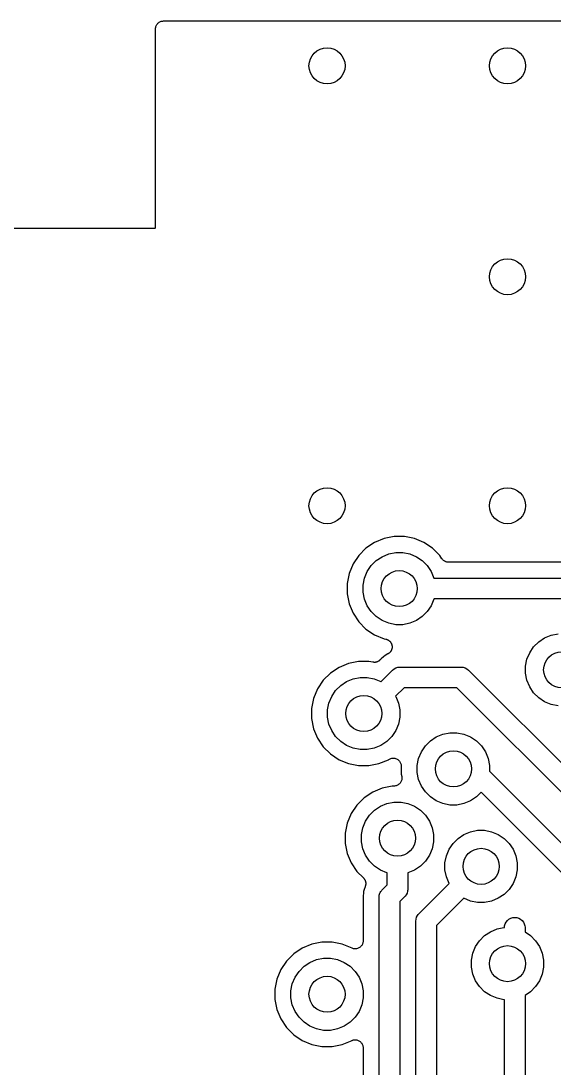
# Model space of a CAD drawing. Extents: x 1.98 to 5.9, y -3.93 to -1.98.
# Drawn here: x 2.209 to 2.4415, y -2.4338 to -1.9765 of the extents above; entities that cross this region are included whole.
import ezdxf

# ---------------------------------------------------------------- set-up
doc = ezdxf.new("R2010")
doc.units = 0
doc.header["$MEASUREMENT"] = 0
doc.layers.add('BLACK', color=7, linetype='CONTINUOUS')

msp = doc.modelspace()

# ---------------------------------------------------------------- linework, layer by layer
at = {"layer": 'BLACK', "linetype": 'CONTINUOUS'}
for p, q in [((2.26772, -1.97994), (2.26775, -1.97961)), ((2.26772, -1.97996), (2.26772, -1.97994)), ((2.26772, -1.97999), (2.26772, -1.97996)), ((2.26772, -1.97996), (2.26772, -1.97996)), ((2.26772, -1.97996), (2.26772, -1.97996)), ((2.26772, -2.06676), (2.26772, -1.97999)), ((2.26775, -1.97961), (2.26779, -1.97928)), ((2.26779, -1.97926), (2.26789, -1.97895)), ((2.26779, -1.97927), (2.26779, -1.97926)), ((2.26779, -1.97928), (2.26779, -1.97927)), ((2.26789, -1.97895), (2.26799, -1.97863)), ((2.26799, -1.97863), (2.268, -1.97862)), ((2.268, -1.97861), (2.26816, -1.97832)), ((2.268, -1.97862), (2.268, -1.97861)), ((2.26816, -1.97832), (2.26831, -1.97803)), ((2.26831, -1.97803), (2.26832, -1.97802)), ((2.26832, -1.97802), (2.26833, -1.97801)), ((2.26833, -1.97801), (2.26854, -1.97776)), ((2.26854, -1.97776), (2.26875, -1.9775)), ((2.26875, -1.9775), (2.26876, -1.9775)), ((2.26876, -1.9775), (2.26877, -1.97749)), ((2.26877, -1.97749), (2.26902, -1.97728)), ((2.26902, -1.97728), (2.26928, -1.97707)), ((2.26928, -1.97707), (2.26929, -1.97707)), ((2.26929, -1.97707), (2.2693, -1.97706)), ((2.2693, -1.97706), (2.26959, -1.97691)), ((2.26959, -1.97691), (2.26988, -1.97675)), ((2.26988, -1.97675), (2.26989, -1.97675)), ((2.26989, -1.97675), (2.26991, -1.97674)), ((2.26991, -1.97674), (2.27022, -1.97665)), ((2.27022, -1.97665), (2.27054, -1.97655)), ((2.27054, -1.97655), (2.27055, -1.97655)), ((2.27055, -1.97655), (2.27056, -1.97655)), ((2.27056, -1.97655), (2.27089, -1.97652)), ((2.27089, -1.97652), (2.27122, -1.97649)), ((2.27122, -1.97649), (5.89403, -1.97649)), ((1.97999, -2.06693), (2.26754, -2.06693)), ((2.26754, -2.06693), (2.2677, -2.06691)), ((2.2677, -2.06691), (2.26772, -2.06676)), ((2.36738, -2.20254), (2.36324, -2.20425)), ((2.37178, -2.20166), (2.36738, -2.20254)), ((2.37626, -2.20166), (2.37178, -2.20166)), ((2.38065, -2.20254), (2.37626, -2.20166)), ((2.38479, -2.20425), (2.38065, -2.20254)), ((2.35951, -2.20674), (2.35635, -2.20991)), ((2.36324, -2.20425), (2.35951, -2.20674)), ((2.36942, -2.20927), (2.37246, -2.20866)), ((2.37246, -2.20866), (2.37557, -2.20866)), ((2.37557, -2.20866), (2.37861, -2.20927)), ((2.38852, -2.20674), (2.38479, -2.20425)), ((2.39169, -2.20991), (2.38852, -2.20674)), ((2.35635, -2.20991), (2.35386, -2.21363)), ((2.36178, -2.21437), (2.36398, -2.21218)), ((2.36398, -2.21218), (2.36656, -2.21045)), ((2.36656, -2.21045), (2.36942, -2.20927)), ((2.37861, -2.20927), (2.38148, -2.21045)), ((2.38148, -2.21045), (2.38405, -2.21218)), ((2.38405, -2.21218), (2.38625, -2.21437)), ((2.39265, -2.21135), (2.39169, -2.20991)), ((2.39286, -2.21161), (2.39265, -2.21135)), ((2.39306, -2.21186), (2.39286, -2.21161)), ((2.39307, -2.21187), (2.39306, -2.21186)), ((2.39308, -2.21188), (2.39307, -2.21187)), ((2.39333, -2.21209), (2.39308, -2.21188)), ((2.39358, -2.2123), (2.39333, -2.21209)), ((2.3936, -2.21231), (2.39358, -2.2123)), ((2.39361, -2.21232), (2.3936, -2.21231)), ((2.3939, -2.21247), (2.39361, -2.21232)), ((2.39418, -2.21263), (2.3939, -2.21247)), ((2.3942, -2.21263), (2.39418, -2.21263)), ((2.39421, -2.21264), (2.3942, -2.21263)), ((2.39453, -2.21274), (2.39421, -2.21264)), ((2.39483, -2.21283), (2.39453, -2.21274)), ((2.39485, -2.21283), (2.39483, -2.21283)), ((2.39487, -2.21284), (2.39485, -2.21283)), ((2.39519, -2.21287), (2.39487, -2.21284)), ((2.39551, -2.21291), (2.39519, -2.21287)), ((2.39555, -2.21291), (2.39551, -2.21291)), ((2.39556, -2.21291), (2.39555, -2.21291)), ((2.39555, -2.21291), (2.39555, -2.21291)), ((2.39555, -2.21291), (2.39555, -2.21291)), ((2.77723, -2.21291), (2.39556, -2.21291)), ((2.35214, -2.21777), (2.35127, -2.22217)), ((2.35386, -2.21363), (2.35214, -2.21777)), ((2.35887, -2.21982), (2.36006, -2.21695)), ((2.36006, -2.21695), (2.36178, -2.21437)), ((2.38625, -2.21437), (2.38797, -2.21695)), ((2.38797, -2.21695), (2.38916, -2.21982)), ((2.35127, -2.22217), (2.35127, -2.22665)), ((2.35827, -2.22286), (2.35887, -2.21982)), ((2.38916, -2.21982), (2.38918, -2.21991)), ((2.38918, -2.21991), (2.78158, -2.21991)), ((2.35127, -2.22665), (2.35214, -2.23104)), ((2.35827, -2.22596), (2.35827, -2.22286)), ((2.35887, -2.229), (2.35827, -2.22596)), ((2.35214, -2.23104), (2.35386, -2.23518)), ((2.36006, -2.23187), (2.35887, -2.229)), ((2.38916, -2.229), (2.38797, -2.23187)), ((2.38918, -2.22891), (2.38916, -2.229)), ((2.78322, -2.22891), (2.38918, -2.22891)), ((2.35386, -2.23518), (2.35635, -2.23891)), ((2.36178, -2.23445), (2.36006, -2.23187)), ((2.36398, -2.23664), (2.36178, -2.23445)), ((2.38625, -2.23445), (2.38405, -2.23664)), ((2.38797, -2.23187), (2.38625, -2.23445)), ((2.35635, -2.23891), (2.35951, -2.24208)), ((2.36656, -2.23837), (2.36398, -2.23664)), ((2.36942, -2.23955), (2.36656, -2.23837)), ((2.37246, -2.24016), (2.36942, -2.23955)), ((2.37557, -2.24016), (2.37246, -2.24016)), ((2.37861, -2.23955), (2.37557, -2.24016)), ((2.38148, -2.23837), (2.37861, -2.23955)), ((2.38405, -2.23664), (2.38148, -2.23837)), ((2.35951, -2.24208), (2.36324, -2.24457)), ((2.36324, -2.24457), (2.36738, -2.24628)), ((2.43742, -2.24589), (2.44029, -2.2447)), ((2.44029, -2.2447), (2.44333, -2.24409)), ((2.36738, -2.24628), (2.3681, -2.24643)), ((2.3681, -2.24643), (2.36814, -2.24644)), ((2.36814, -2.24644), (2.3683, -2.24649)), ((2.3683, -2.24649), (2.36846, -2.24652)), ((2.36846, -2.24652), (2.36863, -2.24659)), ((2.36863, -2.24659), (2.36879, -2.24664)), ((2.36879, -2.24664), (2.36894, -2.24672)), ((2.36894, -2.24672), (2.36909, -2.24679)), ((2.36909, -2.24679), (2.36924, -2.24689)), ((2.36924, -2.24689), (2.36939, -2.24697)), ((2.36939, -2.24697), (2.36952, -2.24708)), ((2.36952, -2.24708), (2.36966, -2.24717)), ((2.36966, -2.24717), (2.36978, -2.2473)), ((2.36978, -2.2473), (2.36992, -2.24741)), ((2.36992, -2.24741), (2.37002, -2.24754)), ((2.37002, -2.24754), (2.37014, -2.24766)), ((2.37014, -2.24766), (2.37023, -2.24781)), ((2.37023, -2.24781), (2.37034, -2.24794)), ((2.37034, -2.24794), (2.37042, -2.24809)), ((2.37042, -2.24809), (2.37051, -2.24823)), ((2.37051, -2.24823), (2.37058, -2.24839)), ((2.37058, -2.24839), (2.37066, -2.24855)), ((2.37066, -2.24855), (2.37071, -2.24871)), ((2.37071, -2.24871), (2.37077, -2.24886)), ((2.37077, -2.24886), (2.3708, -2.24904)), ((2.3708, -2.24904), (2.37085, -2.24921)), ((2.37085, -2.24921), (2.37087, -2.24937)), ((2.37087, -2.24937), (2.3709, -2.24953)), ((2.3709, -2.24953), (2.3709, -2.24971)), ((2.3709, -2.24971), (2.37091, -2.24989)), ((2.43093, -2.25238), (2.43265, -2.2498)), ((2.43265, -2.2498), (2.43484, -2.24761)), ((2.43484, -2.24761), (2.43742, -2.24589)), ((2.36714, -2.25418), (2.36609, -2.25503)), ((2.36784, -2.2536), (2.36714, -2.25417)), ((2.36714, -2.25417), (2.36714, -2.25418)), ((2.36906, -2.25295), (2.36784, -2.2536)), ((2.3692, -2.25285), (2.36906, -2.25295)), ((2.36935, -2.25278), (2.3692, -2.25285)), ((2.36948, -2.25266), (2.36935, -2.25278)), ((2.36963, -2.25257), (2.36948, -2.25266)), ((2.36975, -2.25245), (2.36963, -2.25257)), ((2.36988, -2.25234), (2.36975, -2.25245)), ((2.36999, -2.25221), (2.36988, -2.25234)), ((2.37011, -2.25208), (2.36999, -2.25221)), ((2.37021, -2.25195), (2.37011, -2.25208)), ((2.37031, -2.25182), (2.37021, -2.25195)), ((2.3704, -2.25166), (2.37031, -2.25182)), ((2.3705, -2.25152), (2.3704, -2.25166)), ((2.37056, -2.25136), (2.3705, -2.25152)), ((2.37064, -2.25122), (2.37056, -2.25136)), ((2.37069, -2.25105), (2.37064, -2.25122)), ((2.37076, -2.25089), (2.37069, -2.25105)), ((2.37079, -2.25072), (2.37076, -2.25089)), ((2.37084, -2.25057), (2.37079, -2.25072)), ((2.37086, -2.25039), (2.37084, -2.25057)), ((2.37089, -2.25022), (2.37086, -2.25039)), ((2.3709, -2.25005), (2.37089, -2.25022)), ((2.37091, -2.24989), (2.3709, -2.25005)), ((2.42974, -2.25525), (2.43093, -2.25238)), ((2.34774, -2.25879), (2.34401, -2.26128)), ((2.35188, -2.25708), (2.34774, -2.25879)), ((2.35627, -2.25621), (2.35188, -2.25708)), ((2.36076, -2.25621), (2.35627, -2.25621)), ((2.36246, -2.25654), (2.36076, -2.25621)), ((2.36261, -2.25656), (2.36246, -2.25654)), ((2.36277, -2.25659), (2.36261, -2.25656)), ((2.36295, -2.25659), (2.36277, -2.25659)), ((2.36314, -2.25661), (2.36295, -2.25659)), ((2.36329, -2.2566), (2.36314, -2.25661)), ((2.36345, -2.2566), (2.36329, -2.2566)), ((2.36363, -2.25656), (2.36345, -2.2566)), ((2.36382, -2.25655), (2.36363, -2.25656)), ((2.36397, -2.2565), (2.36382, -2.25655)), ((2.36412, -2.25647), (2.36397, -2.2565)), ((2.36429, -2.2564), (2.36412, -2.25647)), ((2.36447, -2.25635), (2.36429, -2.2564)), ((2.36461, -2.25628), (2.36447, -2.25635)), ((2.36475, -2.25622), (2.36461, -2.25628)), ((2.36491, -2.25612), (2.36475, -2.25622)), ((2.36508, -2.25603), (2.36491, -2.25612)), ((2.3652, -2.25593), (2.36508, -2.25603)), ((2.36533, -2.25585), (2.3652, -2.25593)), ((2.36546, -2.25571), (2.36533, -2.25585)), ((2.36561, -2.2556), (2.36546, -2.25571)), ((2.36571, -2.25548), (2.36561, -2.2556)), ((2.36582, -2.25537), (2.36571, -2.25548)), ((2.36585, -2.25533), (2.36582, -2.25537)), ((2.36609, -2.25503), (2.36585, -2.25533)), ((2.37253, -2.25903), (2.37338, -2.25877)), ((2.37338, -2.25877), (2.37404, -2.25871)), ((2.37404, -2.25871), (2.37426, -2.25868)), ((2.37404, -2.25871), (2.37404, -2.25871)), ((2.37426, -2.25868), (2.37448, -2.25871)), ((2.37448, -2.25871), (2.40078, -2.25871)), ((2.40078, -2.25871), (2.401, -2.25868)), ((2.401, -2.25868), (2.40122, -2.25871)), ((2.40122, -2.25871), (2.40122, -2.25871)), ((2.40122, -2.25871), (2.40188, -2.25877)), ((2.40188, -2.25877), (2.40273, -2.25903)), ((2.42913, -2.25829), (2.42974, -2.25525)), ((2.42913, -2.26139), (2.42913, -2.25829)), ((2.34401, -2.26128), (2.34085, -2.26445)), ((2.35392, -2.26381), (2.35696, -2.26321)), ((2.35696, -2.26321), (2.36007, -2.26321)), ((2.36007, -2.26321), (2.36311, -2.26381)), ((2.36605, -2.26505), (2.37092, -2.26018)), ((2.37092, -2.26018), (2.37107, -2.26001)), ((2.37107, -2.26001), (2.37175, -2.25945)), ((2.37175, -2.25945), (2.37253, -2.25903)), ((2.40273, -2.25903), (2.40351, -2.25945)), ((2.40351, -2.25945), (2.4042, -2.26001)), ((2.4042, -2.26001), (2.40434, -2.26018)), ((2.40434, -2.26018), (2.57667, -2.43251)), ((2.42974, -2.26444), (2.42913, -2.26139)), ((2.34085, -2.26445), (2.33836, -2.26818)), ((2.34628, -2.26891), (2.34848, -2.26672)), ((2.34848, -2.26672), (2.35106, -2.265)), ((2.35106, -2.265), (2.35392, -2.26381)), ((2.36311, -2.26381), (2.36597, -2.265)), ((2.36597, -2.265), (2.36605, -2.26505)), ((2.37613, -2.26771), (2.37242, -2.27141)), ((2.39914, -2.26771), (2.37613, -2.26771)), ((2.57146, -2.44003), (2.39914, -2.26771)), ((2.43093, -2.2673), (2.42974, -2.26444)), ((2.43265, -2.26988), (2.43093, -2.2673)), ((2.33664, -2.27232), (2.33577, -2.27671)), ((2.33836, -2.26818), (2.33664, -2.27232)), ((2.34337, -2.27436), (2.34456, -2.27149)), ((2.34456, -2.27149), (2.34628, -2.26891)), ((2.37242, -2.27141), (2.37247, -2.27149)), ((2.37247, -2.27149), (2.37366, -2.27436)), ((2.43484, -2.27207), (2.43265, -2.26988)), ((2.43742, -2.2738), (2.43484, -2.27207)), ((2.33577, -2.27671), (2.33577, -2.28119)), ((2.34277, -2.2774), (2.34337, -2.27436)), ((2.37366, -2.27436), (2.37426, -2.2774)), ((2.44029, -2.27499), (2.43742, -2.2738)), ((2.44333, -2.27559), (2.44029, -2.27499)), ((2.33577, -2.28119), (2.33664, -2.28559)), ((2.34277, -2.2805), (2.34277, -2.2774)), ((2.34337, -2.28355), (2.34277, -2.2805)), ((2.37426, -2.2805), (2.37366, -2.28355)), ((2.37426, -2.2774), (2.37426, -2.2805)), ((2.33664, -2.28559), (2.33836, -2.28973)), ((2.34456, -2.28641), (2.34337, -2.28355)), ((2.34628, -2.28899), (2.34456, -2.28641)), ((2.37247, -2.28641), (2.37075, -2.28899)), ((2.37366, -2.28355), (2.37247, -2.28641)), ((2.33836, -2.28973), (2.34085, -2.29345)), ((2.34848, -2.29119), (2.34628, -2.28899)), ((2.37075, -2.28899), (2.36855, -2.29119)), ((2.38541, -2.29311), (2.3876, -2.29092)), ((2.3876, -2.29092), (2.39018, -2.28919)), ((2.39018, -2.28919), (2.39304, -2.28801)), ((2.39304, -2.28801), (2.39609, -2.2874)), ((2.39609, -2.2874), (2.39919, -2.2874)), ((2.39919, -2.2874), (2.40223, -2.28801)), ((2.40223, -2.28801), (2.4051, -2.28919)), ((2.4051, -2.28919), (2.40768, -2.29092)), ((2.40768, -2.29092), (2.40987, -2.29311)), ((2.34085, -2.29345), (2.34401, -2.29662)), ((2.35106, -2.29291), (2.34848, -2.29119)), ((2.35392, -2.2941), (2.35106, -2.29291)), ((2.35696, -2.2947), (2.35392, -2.2941)), ((2.36007, -2.2947), (2.35696, -2.2947)), ((2.36311, -2.2941), (2.36007, -2.2947)), ((2.36597, -2.29291), (2.36311, -2.2941)), ((2.36855, -2.29119), (2.36597, -2.29291)), ((2.38368, -2.29569), (2.38541, -2.29311)), ((2.40987, -2.29311), (2.41159, -2.29569)), ((2.34401, -2.29662), (2.34774, -2.29911)), ((2.34774, -2.29911), (2.35188, -2.30083)), ((2.36515, -2.30083), (2.36929, -2.29911)), ((2.36929, -2.29911), (2.36945, -2.29901)), ((2.36945, -2.29901), (2.36947, -2.29899)), ((2.36947, -2.29899), (2.36949, -2.29898)), ((2.36947, -2.29899), (2.36947, -2.29899)), ((2.36947, -2.29899), (2.36947, -2.29899)), ((2.36949, -2.29898), (2.36978, -2.29883)), ((2.36978, -2.29883), (2.37008, -2.29867)), ((2.37008, -2.29867), (2.37009, -2.29867)), ((2.37009, -2.29867), (2.37041, -2.29858)), ((2.37009, -2.29867), (2.37009, -2.29867)), ((2.37041, -2.29858), (2.37073, -2.29848)), ((2.37073, -2.29848), (2.37074, -2.29848)), ((2.37074, -2.29848), (2.37075, -2.29848)), ((2.37075, -2.29848), (2.37109, -2.29845)), ((2.37109, -2.29845), (2.37141, -2.29842)), ((2.37141, -2.29842), (2.37142, -2.29842)), ((2.37142, -2.29842), (2.37143, -2.29842)), ((2.37143, -2.29842), (2.37177, -2.29846)), ((2.37177, -2.29846), (2.37209, -2.29849)), ((2.37209, -2.29849), (2.3721, -2.29849)), ((2.3721, -2.29849), (2.37211, -2.29849)), ((2.37211, -2.29849), (2.37243, -2.29859)), ((2.37243, -2.29859), (2.37275, -2.29869)), ((2.37275, -2.29869), (2.37275, -2.2987)), ((2.37275, -2.2987), (2.37276, -2.2987)), ((2.37276, -2.2987), (2.37305, -2.29886)), ((2.37305, -2.29886), (2.37335, -2.29902)), ((2.37335, -2.29902), (2.37335, -2.29902)), ((2.37335, -2.29902), (2.37336, -2.29903)), ((2.37336, -2.29903), (2.37362, -2.29924)), ((2.37362, -2.29924), (2.37387, -2.29945)), ((2.37387, -2.29945), (2.37388, -2.29946)), ((2.37388, -2.29946), (2.37388, -2.29946)), ((2.37388, -2.29946), (2.37409, -2.29972)), ((2.37409, -2.29972), (2.37431, -2.29998)), ((2.37431, -2.29998), (2.37431, -2.29999)), ((2.37431, -2.29999), (2.37431, -2.29999)), ((2.37431, -2.29999), (2.37447, -2.30029)), ((2.38189, -2.3016), (2.38249, -2.29856)), ((2.38249, -2.29856), (2.38368, -2.29569)), ((2.41159, -2.29569), (2.41278, -2.29856)), ((2.41278, -2.29856), (2.41339, -2.3016)), ((2.35188, -2.30083), (2.35627, -2.3017)), ((2.35627, -2.3017), (2.36076, -2.3017)), ((2.36076, -2.3017), (2.36515, -2.30083)), ((2.37447, -2.30029), (2.37463, -2.30058)), ((2.37463, -2.30058), (2.37463, -2.30059)), ((2.37463, -2.30059), (2.37463, -2.3006)), ((2.37463, -2.3006), (2.37473, -2.30092)), ((2.37473, -2.30092), (2.37482, -2.30124)), ((2.37482, -2.30124), (2.37482, -2.30125)), ((2.37482, -2.30125), (2.37483, -2.30125)), ((2.37483, -2.30125), (2.37486, -2.30159)), ((2.37486, -2.30159), (2.37489, -2.30192)), ((2.37489, -2.30192), (2.37489, -2.30539)), ((2.38189, -2.3047), (2.38189, -2.3016)), ((2.38249, -2.30774), (2.38189, -2.3047)), ((2.41339, -2.3016), (2.41339, -2.30418)), ((2.41339, -2.30418), (2.45467, -2.34546)), ((2.37456, -2.30913), (2.37435, -2.30938)), ((2.37457, -2.30912), (2.37456, -2.30913)), ((2.37473, -2.30882), (2.37457, -2.30911)), ((2.37457, -2.30911), (2.37457, -2.30912)), ((2.37489, -2.30853), (2.37473, -2.30882)), ((2.37489, -2.30539), (2.3751, -2.30647)), ((2.3749, -2.30851), (2.37489, -2.30852)), ((2.37489, -2.30852), (2.37489, -2.30853)), ((2.375, -2.30819), (2.3749, -2.30851)), ((2.3751, -2.30788), (2.375, -2.30819)), ((2.3751, -2.30647), (2.37511, -2.3065)), ((2.37514, -2.30752), (2.3751, -2.30786)), ((2.3751, -2.30786), (2.3751, -2.30787)), ((2.3751, -2.30787), (2.3751, -2.30788)), ((2.37511, -2.3065), (2.37511, -2.3065)), ((2.37511, -2.3065), (2.37511, -2.3065)), ((2.37511, -2.3065), (2.37511, -2.30652)), ((2.37511, -2.30652), (2.37514, -2.30684)), ((2.37514, -2.30684), (2.37517, -2.30718)), ((2.37517, -2.3072), (2.37514, -2.30752)), ((2.37517, -2.30718), (2.37517, -2.30719)), ((2.37517, -2.30719), (2.37517, -2.3072)), ((2.38368, -2.31061), (2.38249, -2.30774)), ((2.36246, -2.31324), (2.35873, -2.31573)), ((2.3666, -2.31153), (2.36246, -2.31324)), ((2.37099, -2.31065), (2.3666, -2.31153)), ((2.37167, -2.31065), (2.37099, -2.31065)), ((2.372, -2.31062), (2.37167, -2.31065)), ((2.37233, -2.31059), (2.372, -2.31062)), ((2.37234, -2.31059), (2.37233, -2.31059)), ((2.37235, -2.31059), (2.37234, -2.31059)), ((2.37267, -2.31049), (2.37235, -2.31059)), ((2.37299, -2.3104), (2.37267, -2.31049)), ((2.373, -2.31039), (2.37299, -2.3104)), ((2.37301, -2.31039), (2.373, -2.31039)), ((2.3733, -2.31023), (2.37301, -2.31039)), ((2.37359, -2.31008), (2.3733, -2.31023)), ((2.3736, -2.31007), (2.37359, -2.31008)), ((2.37361, -2.31007), (2.3736, -2.31007)), ((2.37387, -2.30986), (2.37361, -2.31007)), ((2.37412, -2.30965), (2.37387, -2.30986)), ((2.37413, -2.30964), (2.37412, -2.30965)), ((2.37414, -2.30964), (2.37413, -2.30964)), ((2.37435, -2.30938), (2.37414, -2.30964)), ((2.38541, -2.31319), (2.38368, -2.31061)), ((2.3876, -2.31538), (2.38541, -2.31319)), ((2.40977, -2.31329), (2.40768, -2.31538)), ((2.44714, -2.35067), (2.40977, -2.31329)), ((2.35873, -2.31573), (2.35556, -2.3189)), ((2.36577, -2.31944), (2.36864, -2.31826)), ((2.36864, -2.31826), (2.37168, -2.31765)), ((2.37168, -2.31765), (2.37479, -2.31765)), ((2.37479, -2.31765), (2.37783, -2.31826)), ((2.37783, -2.31826), (2.38069, -2.31944)), ((2.39018, -2.31711), (2.3876, -2.31538)), ((2.39304, -2.31829), (2.39018, -2.31711)), ((2.39609, -2.3189), (2.39304, -2.31829)), ((2.40223, -2.31829), (2.39919, -2.3189)), ((2.4051, -2.31711), (2.40223, -2.31829)), ((2.40768, -2.31538), (2.4051, -2.31711)), ((2.35307, -2.32262), (2.35136, -2.32676)), ((2.35556, -2.3189), (2.35307, -2.32262)), ((2.361, -2.32336), (2.3632, -2.32117)), ((2.3632, -2.32117), (2.36577, -2.31944)), ((2.38069, -2.31944), (2.38327, -2.32117)), ((2.38327, -2.32117), (2.38547, -2.32336)), ((2.39919, -2.3189), (2.39609, -2.3189)), ((2.35136, -2.32676), (2.35049, -2.33116)), ((2.35809, -2.32881), (2.35928, -2.32594)), ((2.35928, -2.32594), (2.361, -2.32336)), ((2.38547, -2.32336), (2.38719, -2.32594)), ((2.38719, -2.32594), (2.38838, -2.32881)), ((2.35049, -2.33116), (2.35049, -2.33564)), ((2.35749, -2.33185), (2.35809, -2.32881)), ((2.35749, -2.33495), (2.35749, -2.33185)), ((2.38838, -2.32881), (2.38898, -2.33185)), ((2.38898, -2.33185), (2.38898, -2.33495)), ((2.39968, -2.33346), (2.40226, -2.33174)), ((2.40226, -2.33174), (2.40512, -2.33055)), ((2.40512, -2.33055), (2.40816, -2.32995)), ((2.40816, -2.32995), (2.41127, -2.32995)), ((2.41127, -2.32995), (2.41431, -2.33055)), ((2.41431, -2.33055), (2.41717, -2.33174)), ((2.41717, -2.33174), (2.41975, -2.33346)), ((2.35049, -2.33564), (2.35136, -2.34004)), ((2.35809, -2.33799), (2.35749, -2.33495)), ((2.38898, -2.33495), (2.38838, -2.33799)), ((2.39576, -2.33823), (2.39748, -2.33566)), ((2.39748, -2.33566), (2.39968, -2.33346)), ((2.41975, -2.33346), (2.42195, -2.33566)), ((2.42195, -2.33566), (2.42367, -2.33823)), ((2.35136, -2.34004), (2.35307, -2.34418)), ((2.35928, -2.34086), (2.35809, -2.33799)), ((2.361, -2.34344), (2.35928, -2.34086)), ((2.38719, -2.34086), (2.38547, -2.34344)), ((2.38838, -2.33799), (2.38719, -2.34086)), ((2.39397, -2.34414), (2.39457, -2.3411)), ((2.39457, -2.3411), (2.39576, -2.33823)), ((2.42367, -2.33823), (2.42486, -2.3411)), ((2.42486, -2.3411), (2.42546, -2.34414)), ((2.35307, -2.34418), (2.35556, -2.3479)), ((2.3632, -2.34563), (2.361, -2.34344)), ((2.36577, -2.34736), (2.3632, -2.34563)), ((2.38327, -2.34563), (2.38069, -2.34736)), ((2.38547, -2.34344), (2.38327, -2.34563)), ((2.39397, -2.34725), (2.39397, -2.34414)), ((2.42546, -2.34414), (2.42546, -2.34725)), ((2.35556, -2.3479), (2.3584, -2.35074)), ((2.36864, -2.34854), (2.36577, -2.34736)), ((2.36873, -2.34856), (2.36864, -2.34854)), ((2.36873, -2.35381), (2.36873, -2.34856)), ((2.37783, -2.34854), (2.37773, -2.34856)), ((2.37773, -2.34856), (2.37773, -2.35545)), ((2.38069, -2.34736), (2.37783, -2.34854)), ((2.39457, -2.35029), (2.39397, -2.34725)), ((2.39576, -2.35315), (2.39457, -2.35029)), ((2.42486, -2.35029), (2.42367, -2.35315)), ((2.42546, -2.34725), (2.42486, -2.35029)), ((2.3584, -2.35074), (2.35844, -2.35077)), ((2.35844, -2.35077), (2.35853, -2.3509)), ((2.35853, -2.3509), (2.35864, -2.35101)), ((2.35864, -2.35101), (2.35875, -2.35116)), ((2.35911, -2.35464), (2.35874, -2.35587)), ((2.35875, -2.35116), (2.35886, -2.35131)), ((2.35886, -2.35131), (2.35893, -2.35145)), ((2.35893, -2.35145), (2.35902, -2.35158)), ((2.35902, -2.35158), (2.35909, -2.35175)), ((2.35909, -2.35175), (2.35918, -2.35191)), ((2.35915, -2.35458), (2.35911, -2.35464)), ((2.3592, -2.3544), (2.35915, -2.35458)), ((2.35918, -2.35191), (2.35922, -2.35206)), ((2.35927, -2.35423), (2.3592, -2.3544)), ((2.35922, -2.35206), (2.35928, -2.35221)), ((2.35931, -2.35408), (2.35927, -2.35423)), ((2.35928, -2.35221), (2.35931, -2.35239)), ((2.35931, -2.35239), (2.35937, -2.35257)), ((2.35935, -2.35393), (2.35931, -2.35408)), ((2.35937, -2.35374), (2.35935, -2.35393)), ((2.35937, -2.35257), (2.35938, -2.35273)), ((2.35941, -2.35356), (2.35937, -2.35374)), ((2.35938, -2.35273), (2.35941, -2.35288)), ((2.35941, -2.35288), (2.35941, -2.35306)), ((2.35941, -2.35306), (2.35943, -2.35325)), ((2.35943, -2.35325), (2.35941, -2.35341)), ((2.35941, -2.35341), (2.35941, -2.35356)), ((2.36674, -2.3558), (2.36873, -2.35381)), ((2.38274, -2.3663), (2.39581, -2.35323)), ((2.39581, -2.35323), (2.39576, -2.35315)), ((2.42367, -2.35315), (2.42195, -2.35573)), ((2.35843, -2.35688), (2.35821, -2.35914)), ((2.35821, -2.35914), (2.35825, -2.35953)), ((2.35825, -2.35953), (2.35826, -2.35958)), ((2.35826, -2.35958), (2.35825, -2.35973)), ((2.35848, -2.35673), (2.35843, -2.35688)), ((2.35874, -2.35587), (2.35848, -2.35673)), ((2.35848, -2.35673), (2.35848, -2.35673)), ((2.35874, -2.35587), (2.35874, -2.35587)), ((2.36525, -2.35914), (2.36533, -2.35826)), ((2.36527, -2.35936), (2.36525, -2.35914)), ((2.36527, -3.59396), (2.36527, -2.35936)), ((2.36533, -2.35826), (2.36559, -2.35741)), ((2.36559, -2.35741), (2.36573, -2.35715)), ((2.36573, -2.35715), (2.36601, -2.35663)), ((2.36601, -2.35663), (2.36622, -2.35636)), ((2.36622, -2.35636), (2.36643, -2.35611)), ((2.36643, -2.35611), (2.36657, -2.35594)), ((2.36643, -2.35611), (2.36643, -2.35611)), ((2.36657, -2.35594), (2.36674, -2.3558)), ((2.37626, -2.35901), (2.37427, -2.361)), ((2.37643, -2.35887), (2.37626, -2.35901)), ((2.37657, -2.3587), (2.37643, -2.35887)), ((2.37699, -2.35818), (2.37657, -2.3587)), ((2.37657, -2.3587), (2.37657, -2.3587)), ((2.37741, -2.3574), (2.37699, -2.35818)), ((2.37767, -2.35655), (2.37741, -2.3574)), ((2.37768, -2.35644), (2.37767, -2.35655)), ((2.37773, -2.35589), (2.37768, -2.35644)), ((2.37773, -2.35545), (2.37776, -2.35567)), ((2.37776, -2.35567), (2.37773, -2.35589)), ((2.37773, -2.35589), (2.37773, -2.35589)), ((2.40218, -2.3596), (2.39027, -2.3715)), ((2.40226, -2.35965), (2.40218, -2.3596)), ((2.41975, -2.35793), (2.41717, -2.35965)), ((2.42195, -2.35573), (2.41975, -2.35793)), ((2.35825, -2.35973), (2.35827, -2.35987)), ((2.35827, -2.35987), (2.35827, -2.37824)), ((2.37427, -2.361), (2.37427, -3.59231)), ((2.40512, -2.36084), (2.40226, -2.35965)), ((2.40816, -2.36144), (2.40512, -2.36084)), ((2.41127, -2.36144), (2.40816, -2.36144)), ((2.41431, -2.36084), (2.41127, -2.36144)), ((2.41717, -2.35965), (2.41431, -2.36084)), ((2.38125, -2.36964), (2.38133, -2.36876)), ((2.38133, -2.36876), (2.38159, -2.36791)), ((2.38159, -2.36791), (2.38161, -2.36788)), ((2.38161, -2.36788), (2.38201, -2.36713)), ((2.38201, -2.36713), (2.38234, -2.36673)), ((2.38234, -2.36673), (2.38243, -2.36661)), ((2.38243, -2.36661), (2.38257, -2.36644)), ((2.38243, -2.36661), (2.38243, -2.36661)), ((2.38257, -2.36644), (2.38274, -2.3663)), ((2.42188, -2.36878), (2.42266, -2.36836)), ((2.42266, -2.36836), (2.42351, -2.3681)), ((2.42351, -2.3681), (2.42439, -2.36802)), ((2.42439, -2.36802), (2.42527, -2.3681)), ((2.42527, -2.3681), (2.42612, -2.36836)), ((2.42612, -2.36836), (2.4269, -2.36878)), ((2.38127, -2.36986), (2.38125, -2.36964)), ((2.38127, -3.56665), (2.38127, -2.36986)), ((2.39027, -2.3715), (2.39027, -3.56501)), ((2.4138, -2.37423), (2.41667, -2.37305)), ((2.41667, -2.37305), (2.41971, -2.37244)), ((2.41971, -2.37244), (2.41989, -2.37244)), ((2.41989, -2.37232), (2.41996, -2.37166)), ((2.41989, -2.37244), (2.41989, -2.37232)), ((2.41996, -2.37166), (2.42022, -2.37081)), ((2.42022, -2.37081), (2.42063, -2.37003)), ((2.42063, -2.37003), (2.4212, -2.36934)), ((2.4212, -2.36934), (2.42188, -2.36878)), ((2.4269, -2.36878), (2.42759, -2.36934)), ((2.42759, -2.36934), (2.42815, -2.37003)), ((2.42815, -2.37003), (2.42857, -2.37081)), ((2.42857, -2.37081), (2.42883, -2.37166)), ((2.42883, -2.37166), (2.42889, -2.37232)), ((2.42889, -2.37232), (2.42889, -2.37435)), ((2.40903, -2.37815), (2.41122, -2.37596)), ((2.41122, -2.37596), (2.4138, -2.37423)), ((2.42889, -2.37435), (2.4313, -2.37596)), ((2.4313, -2.37596), (2.43349, -2.37815)), ((2.33174, -2.38142), (2.32802, -2.38391)), ((2.33588, -2.3797), (2.33174, -2.38142)), ((2.34028, -2.37883), (2.33588, -2.3797)), ((2.34476, -2.37883), (2.34028, -2.37883)), ((2.34916, -2.3797), (2.34476, -2.37883)), ((2.35343, -2.38147), (2.34916, -2.3797)), ((2.35375, -2.38157), (2.35343, -2.38147)), ((2.35406, -2.38167), (2.35375, -2.38157)), ((2.35407, -2.38167), (2.35406, -2.38167)), ((2.35408, -2.38167), (2.35407, -2.38167)), ((2.35441, -2.3817), (2.35408, -2.38167)), ((2.35474, -2.38174), (2.35441, -2.3817)), ((2.35475, -2.38174), (2.35474, -2.38174)), ((2.35476, -2.38174), (2.35475, -2.38174)), ((2.3551, -2.38171), (2.35476, -2.38174)), ((2.35542, -2.38168), (2.3551, -2.38171)), ((2.35543, -2.38167), (2.35542, -2.38168)), ((2.35544, -2.38167), (2.35543, -2.38167)), ((2.35576, -2.38158), (2.35544, -2.38167)), ((2.35608, -2.38148), (2.35576, -2.38158)), ((2.35609, -2.38148), (2.35608, -2.38148)), ((2.3561, -2.38148), (2.35609, -2.38148)), ((2.35639, -2.38132), (2.3561, -2.38148)), ((2.35668, -2.38117), (2.35639, -2.38132)), ((2.35669, -2.38116), (2.35668, -2.38117)), ((2.3567, -2.38116), (2.35669, -2.38116)), ((2.35696, -2.38095), (2.3567, -2.38116)), ((2.35722, -2.38074), (2.35696, -2.38095)), ((2.35723, -2.38073), (2.35722, -2.38073)), ((2.35722, -2.38073), (2.35722, -2.38074)), ((2.35744, -2.38047), (2.35723, -2.38073)), ((2.35766, -2.38021), (2.35744, -2.38047)), ((2.35767, -2.3802), (2.35766, -2.38021)), ((2.35766, -2.38021), (2.35766, -2.38021)), ((2.35783, -2.3799), (2.35767, -2.3802)), ((2.35798, -2.37962), (2.35783, -2.3799)), ((2.35799, -2.37961), (2.35798, -2.37962)), ((2.35809, -2.37928), (2.35799, -2.3796)), ((2.35799, -2.3796), (2.35799, -2.37961)), ((2.35819, -2.37897), (2.35809, -2.37928)), ((2.3582, -2.37895), (2.35819, -2.37896)), ((2.35819, -2.37896), (2.35819, -2.37897)), ((2.35823, -2.37861), (2.3582, -2.37895)), ((2.35827, -2.37829), (2.35823, -2.37861)), ((2.35827, -2.37824), (2.35827, -2.37827)), ((2.35827, -2.37827), (2.35827, -2.37827)), ((2.35827, -2.37827), (2.35827, -2.37827)), ((2.35827, -2.37827), (2.35827, -2.37829)), ((2.40612, -2.3836), (2.4073, -2.38073)), ((2.4073, -2.38073), (2.40903, -2.37815)), ((2.43349, -2.37815), (2.43522, -2.38073)), ((2.43522, -2.38073), (2.4364, -2.3836)), ((2.32802, -2.38391), (2.32485, -2.38707)), ((2.33506, -2.38762), (2.33793, -2.38643)), ((2.33793, -2.38643), (2.34097, -2.38583)), ((2.34097, -2.38583), (2.34407, -2.38583)), ((2.34407, -2.38583), (2.34711, -2.38643)), ((2.34711, -2.38643), (2.34998, -2.38762)), ((2.40551, -2.38664), (2.40612, -2.3836)), ((2.40551, -2.38974), (2.40551, -2.38664)), ((2.4364, -2.3836), (2.43701, -2.38664)), ((2.43701, -2.38664), (2.43701, -2.38974)), ((2.32236, -2.3908), (2.32065, -2.39494)), ((2.32485, -2.38707), (2.32236, -2.3908)), ((2.32856, -2.39412), (2.33029, -2.39154)), ((2.33029, -2.39154), (2.33248, -2.38934)), ((2.33248, -2.38934), (2.33506, -2.38762)), ((2.34998, -2.38762), (2.35256, -2.38934)), ((2.35256, -2.38934), (2.35475, -2.39154)), ((2.35475, -2.39154), (2.35648, -2.39412)), ((2.40612, -2.39278), (2.40551, -2.38974)), ((2.43701, -2.38974), (2.4364, -2.39278)), ((2.32065, -2.39494), (2.31977, -2.39933)), ((2.32738, -2.39698), (2.32856, -2.39412)), ((2.35648, -2.39412), (2.35766, -2.39698)), ((2.4073, -2.39565), (2.40612, -2.39278)), ((2.40903, -2.39823), (2.4073, -2.39565)), ((2.43522, -2.39565), (2.43349, -2.39823)), ((2.4364, -2.39278), (2.43522, -2.39565)), ((2.31977, -2.39933), (2.31977, -2.40382)), ((2.32677, -2.40002), (2.32738, -2.39698)), ((2.32677, -2.40313), (2.32677, -2.40002)), ((2.35766, -2.39698), (2.35827, -2.40002)), ((2.35827, -2.40002), (2.35827, -2.40313)), ((2.41122, -2.40042), (2.40903, -2.39823)), ((2.4138, -2.40214), (2.41122, -2.40042)), ((2.4313, -2.40042), (2.42889, -2.40203)), ((2.43349, -2.39823), (2.4313, -2.40042)), ((2.31977, -2.40382), (2.32065, -2.40821)), ((2.32738, -2.40617), (2.32677, -2.40313)), ((2.35827, -2.40313), (2.35766, -2.40617)), ((2.41667, -2.40333), (2.4138, -2.40214)), ((2.41971, -2.40394), (2.41667, -2.40333)), ((2.41989, -2.40394), (2.41971, -2.40394)), ((2.41989, -3.56197), (2.41989, -2.40394)), ((2.42889, -2.40203), (2.42889, -3.56032)), ((2.32065, -2.40821), (2.32236, -2.41235)), ((2.32856, -2.40903), (2.32738, -2.40617)), ((2.33029, -2.41161), (2.32856, -2.40903)), ((2.35648, -2.40903), (2.35475, -2.41161)), ((2.35766, -2.40617), (2.35648, -2.40903)), ((2.32236, -2.41235), (2.32485, -2.41608)), ((2.33248, -2.41381), (2.33029, -2.41161)), ((2.33506, -2.41553), (2.33248, -2.41381)), ((2.35256, -2.41381), (2.34998, -2.41553)), ((2.35475, -2.41161), (2.35256, -2.41381)), ((2.32485, -2.41608), (2.32802, -2.41924)), ((2.33793, -2.41672), (2.33506, -2.41553)), ((2.34097, -2.41732), (2.33793, -2.41672)), ((2.34407, -2.41732), (2.34097, -2.41732)), ((2.34711, -2.41672), (2.34407, -2.41732)), ((2.34998, -2.41553), (2.34711, -2.41672)), ((2.32802, -2.41924), (2.33174, -2.42173)), ((2.33174, -2.42173), (2.33588, -2.42345)), ((2.33588, -2.42345), (2.34028, -2.42432)), ((2.34476, -2.42432), (2.34916, -2.42345)), ((2.34916, -2.42345), (2.35343, -2.42168)), ((2.35343, -2.42168), (2.35346, -2.42167)), ((2.35346, -2.42167), (2.35347, -2.42166)), ((2.35346, -2.42167), (2.35346, -2.42167)), ((2.35346, -2.42167), (2.35346, -2.42167)), ((2.35347, -2.42166), (2.35379, -2.42157)), ((2.35379, -2.42157), (2.35411, -2.42147)), ((2.35411, -2.42147), (2.35412, -2.42147)), ((2.35412, -2.42147), (2.35413, -2.42147)), ((2.35413, -2.42147), (2.35446, -2.42144)), ((2.35446, -2.42144), (2.35479, -2.42141)), ((2.35479, -2.42141), (2.3548, -2.42141)), ((2.3548, -2.42141), (2.35481, -2.42141)), ((2.35481, -2.42141), (2.35514, -2.42145)), ((2.35514, -2.42145), (2.35547, -2.42148)), ((2.35547, -2.42148), (2.35548, -2.42149)), ((2.35548, -2.42149), (2.35549, -2.42149)), ((2.35549, -2.42149), (2.35581, -2.42159)), ((2.35581, -2.42159), (2.35612, -2.42169)), ((2.35612, -2.42169), (2.35613, -2.42169)), ((2.35613, -2.42169), (2.35614, -2.42169)), ((2.35614, -2.42169), (2.35643, -2.42185)), ((2.35643, -2.42185), (2.35672, -2.42201)), ((2.35672, -2.42201), (2.35673, -2.42202)), ((2.35673, -2.42202), (2.35674, -2.42202)), ((2.35674, -2.42202), (2.357, -2.42224)), ((2.357, -2.42224), (2.35725, -2.42245)), ((2.35725, -2.42245), (2.35726, -2.42245)), ((2.35726, -2.42245), (2.35726, -2.42246)), ((2.35726, -2.42246), (2.35747, -2.42272)), ((2.35747, -2.42272), (2.35768, -2.42298)), ((2.35768, -2.42298), (2.35769, -2.42298)), ((2.35769, -2.42298), (2.35769, -2.42299)), ((2.35769, -2.42299), (2.35785, -2.42328)), ((2.35785, -2.42328), (2.358, -2.42358)), ((2.358, -2.42358), (2.35801, -2.42359)), ((2.35801, -2.42359), (2.35801, -2.4236)), ((2.35801, -2.4236), (2.35811, -2.42392)), ((2.34028, -2.42432), (2.34476, -2.42432)), ((2.35811, -2.42392), (2.3582, -2.42423)), ((2.3582, -2.42423), (2.3582, -2.42424)), ((2.3582, -2.42424), (2.3582, -2.42425)), ((2.3582, -2.42425), (2.35824, -2.42458)), ((2.35824, -2.42458), (2.35827, -2.42491)), ((2.35827, -2.42491), (2.35827, -3.59344))]:
    msp.add_line(p, q, dxfattribs=at)
at = {"layer": 'BLACK'}
for centre in [(2.34252, -1.99606), (2.42126, -1.99606), (2.42126, -2.08819), (2.34252, -2.18819), (2.42126, -2.18819), (2.37402, -2.22441), (2.44488, -2.25984), (2.35852, -2.27895), (2.39764, -2.30315), (2.37323, -2.3334), (2.40971, -2.34569), (2.42126, -2.38819), (2.34252, -2.40157)]:
    msp.add_circle(centre, 0.00787, dxfattribs=at)

doc.saveas('drawing.dxf')
